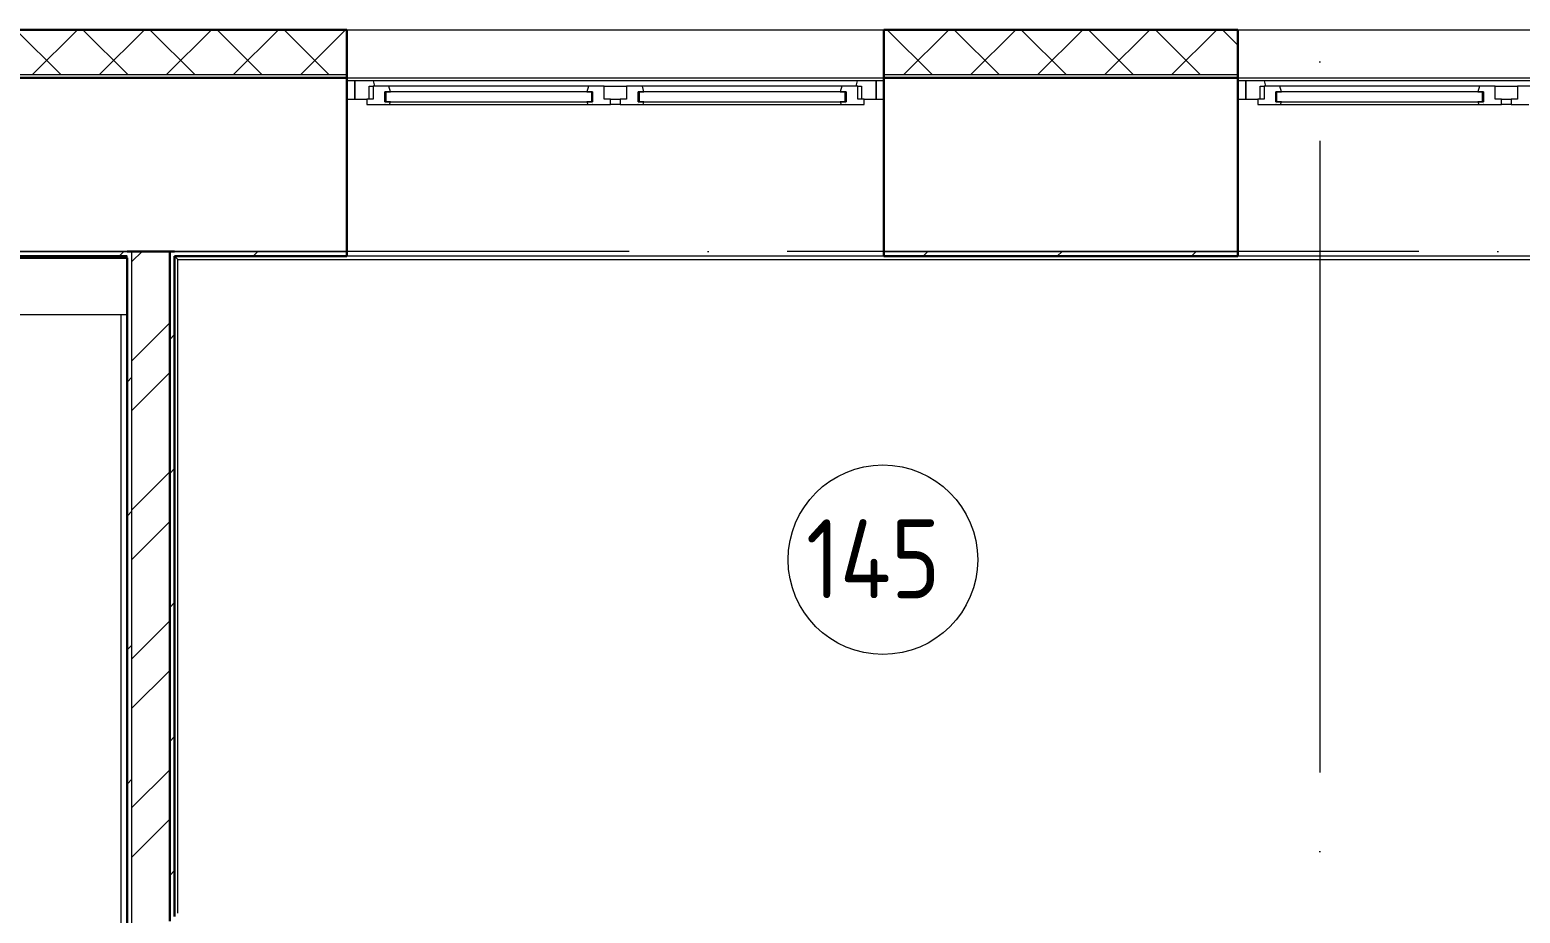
# Model space of a CAD drawing. Header units: millimetres. Extents: x -21010 to 105841, y -18351 to 135084.
# Drawn here: x 8029 to 12746, y 41380 to 44177 of the extents above; entities that cross this region are included whole.
import ezdxf

# ---------------------------------------------------------------- set-up
doc = ezdxf.new("R2010")
doc.units = ezdxf.units.MM
doc.linetypes.add('ADSK_Линия сетки', pattern=[2500, 2000, -250, 0, -250])
for name, color, linetype, lineweight in [('_ Окна', 7, 'Continuous', 9), ('Марки помещений', 7, 'Continuous', 9), ('Ограждение', 7, 'Continuous', 9), ('Окна', 7, 'Continuous', 9), ('Оси', 7, 'Continuous', 9), ('Стены внутренние', 7, 'Continuous', 18), ('Стены наружные', 7, 'Continuous', 18), ('Стены штриховка', 7, 'Continuous', 13)]:
    doc.layers.add(name, color=color, linetype=linetype, lineweight=lineweight)
doc.styles.add('GOST Common_3', font='GOST_Common.ttf', dxfattribs={"height": 3.5})

# ---------------------------------------------------------------- blocks, each defined once
blk = doc.blocks.new('1 этаж 21082025')
at = {"layer": '_ Окна'}
for p, q in [((14795, 540), (14770, 540)), ((14795, 482), (14795, 540)), ((16470, 540), (16445, 540)), ((16445, 540), (16445, 482)), ((17615, 540), (17590, 540)), ((17615, 482), (17615, 540)), ((14770, 482), (14795, 482)), ((14893, 506), (14890, 506)), ((14890, 506), (14890, 474)), ((14890, 474), (14893, 474)), ((15545, 506), (14893, 506)), ((14893, 506), (14893, 474)), ((14893, 474), (14893, 506)), ((14893, 474), (15545, 474)), ((15545, 474), (15545, 506)), ((15545, 506), (15545, 474)), ((15548, 506), (15545, 506)), ((15545, 474), (15548, 474)), ((15548, 474), (15548, 506)), ((15695, 506), (15692, 506)), ((15692, 506), (15692, 474)), ((15692, 474), (15695, 474)), ((16347, 506), (15695, 506)), ((15695, 506), (15695, 474)), ((15695, 474), (15695, 506)), ((15695, 474), (16347, 474)), ((16347, 474), (16347, 506)), ((16347, 506), (16347, 474)), ((16350, 506), (16347, 506)), ((16347, 474), (16350, 474)), ((16350, 474), (16350, 506)), ((16445, 482), (16470, 482)), ((17590, 482), (17615, 482)), ((17713, 506), (17710, 506)), ((17710, 506), (17710, 474)), ((17710, 474), (17713, 474)), ((18365, 506), (17713, 506)), ((17713, 506), (17713, 474)), ((17713, 474), (17713, 506)), ((17713, 474), (18365, 474)), ((18365, 474), (18365, 506)), ((18365, 506), (18365, 474)), ((18368, 506), (18365, 506)), ((18365, 474), (18368, 474)), ((18368, 474), (18368, 506))]:
    blk.add_line(p, q, dxfattribs=at)
at = {"layer": '_ Окна', "lineweight": 18}
for p, q in [((14854.4, 540), (14795, 540)), ((14795, 540), (14795, 482)), ((14841, 482), (14841, 523)), ((14841, 523), (14853, 523)), ((14853, 523), (14853, 482)), ((14903.4, 523), (14853, 523)), ((14859, 523), (14854.4, 540)), ((14908, 506), (14903.4, 523)), ((15534.6, 523), (15530, 506)), ((15585, 523), (15534.6, 523)), ((15585, 482), (15585, 523)), ((15655, 523), (15655, 482)), ((15705.4, 523), (15655, 523)), ((15710, 506), (15705.4, 523)), ((16336.6, 523), (16332, 506)), ((16387, 523), (16336.6, 523)), ((16385.6, 540), (16381, 523)), ((16445, 540), (16385.6, 540)), ((16387, 482), (16387, 523)), ((16387, 523), (16399, 523)), ((16399, 523), (16399, 482)), ((16445, 482), (16445, 540)), ((17674.4, 540), (17615, 540)), ((17615, 540), (17615, 482)), ((17661, 482), (17661, 523)), ((17661, 523), (17673, 523)), ((17673, 523), (17673, 482)), ((17723.4, 523), (17673, 523)), ((17679, 523), (17674.4, 540)), ((17728, 506), (17723.4, 523)), ((18354.6, 523), (18350, 506)), ((18405, 523), (18354.6, 523)), ((18405, 482), (18405, 523)), ((18475, 523), (18475, 482)), ((18525.4, 523), (18475, 523)), ((14795, 482), (14833, 482)), ((14853, 482), (14833, 482)), ((14833, 482), (14833, 465)), ((14890, 474), (14890, 506)), ((14890, 506), (14908, 506)), ((14908, 474), (14890, 474)), ((14905.6, 465), (14908, 474)), ((15530, 506), (15548, 506)), ((15548, 474), (15530, 474)), ((15530, 474), (15532.4, 465)), ((15548, 506), (15548, 474)), ((15605, 482), (15585, 482)), ((15605, 465), (15605, 482)), ((15655, 482), (15635, 482)), ((15635, 482), (15635, 465)), ((15692, 474), (15692, 506)), ((15692, 506), (15710, 506)), ((15710, 474), (15692, 474)), ((15707.6, 465), (15710, 474)), ((16332, 506), (16350, 506)), ((16350, 474), (16332, 474)), ((16332, 474), (16334.4, 465)), ((16350, 506), (16350, 474)), ((16407, 482), (16387, 482)), ((16407, 465), (16407, 482)), ((16407, 482), (16445, 482)), ((17615, 482), (17653, 482)), ((17673, 482), (17653, 482)), ((17653, 482), (17653, 465)), ((17710, 474), (17710, 506)), ((17710, 506), (17728, 506)), ((17728, 474), (17710, 474)), ((17725.6, 465), (17728, 474)), ((18350, 506), (18368, 506)), ((18368, 474), (18350, 474)), ((18350, 474), (18352.4, 465)), ((18368, 506), (18368, 474)), ((18425, 482), (18405, 482)), ((18425, 465), (18425, 482)), ((18475, 482), (18455, 482)), ((18455, 482), (18455, 465)), ((14833, 465), (14889, 465)), ((14889, 465), (14890, 466)), ((14890, 466), (14891, 465)), ((14891, 465), (14905.6, 465)), ((15532.4, 465), (15547, 465)), ((15547, 465), (15548, 466)), ((15548, 466), (15549, 465)), ((15549, 465), (15605, 465)), ((15635, 465), (15691, 465)), ((15691, 465), (15692, 466)), ((15692, 466), (15693, 465)), ((15693, 465), (15707.6, 465)), ((16334.4, 465), (16349, 465)), ((16349, 465), (16350, 466)), ((16350, 466), (16351, 465)), ((16351, 465), (16407, 465)), ((17653, 465), (17709, 465)), ((17709, 465), (17710, 466)), ((17710, 466), (17711, 465)), ((17711, 465), (17725.6, 465)), ((18352.4, 465), (18367, 465)), ((18367, 465), (18368, 466)), ((18368, 466), (18369, 465)), ((18369, 465), (18425, 465)), ((18455, 465), (18511, 465))]:
    blk.add_line(p, q, dxfattribs=at)
at = {"layer": 'Марки помещений'}
blk.add_circle((16466.9, -975.8), 300, dxfattribs=at)
at = {"layer": 'Ограждение'}
for p, q in [((14225, -15), (14235, -25)), ((14235, -25), (19365, -25)), ((14235, -2095), (14235, -25)), ((14075, -200), (5245, -200)), ((14055, -200), (14055, -4030))]:
    blk.add_line(p, q, dxfattribs=at)
at = {"layer": 'Окна'}
for p, q in [((16385.6, 540), (14854.4, 540)), ((15534.6, 523), (14903.4, 523)), ((15585, 523), (15655, 523)), ((16336.6, 523), (15705.4, 523)), ((19205.6, 540), (17674.4, 540)), ((18354.6, 523), (17723.4, 523)), ((18405, 523), (18475, 523)), ((15605, 482), (15635, 482)), ((18425, 482), (18455, 482)), ((14889, 465), (14891, 465)), ((14905.6, 465), (15532.4, 465)), ((15547, 465), (15549, 465)), ((15635, 465), (15605, 465)), ((15691, 465), (15693, 465)), ((15707.6, 465), (16334.4, 465)), ((16349, 465), (16351, 465)), ((17709, 465), (17711, 465)), ((17725.6, 465), (18352.4, 465)), ((18367, 465), (18369, 465)), ((18455, 465), (18425, 465))]:
    blk.add_line(p, q, dxfattribs=at)
at = {"layer": 'Оси', "linetype": 'ADSK_Линия сетки'}
for p, q in [((17850, 5350.6), (17850, -14846.4)), ((58165, 0), (-14072.3, 0))]:
    blk.add_line(p, q, dxfattribs=at)
at = {"layer": 'Стены внутренние', "lineweight": 30}
for p, q in [((14770, 702), (13680, 702)), ((14770, 560), (14770, 702)), ((17590, 702), (16470, 702)), ((16470, 702), (16470, 560)), ((17590, 560), (17590, 702)), ((14770, 550), (13680, 550)), ((14770, 0), (14770, 550)), ((17590, 550), (16470, 550)), ((16470, 550), (16470, 0)), ((17590, 0), (17590, 550)), ((14075, 0), (14090, 0))]:
    blk.add_line(p, q, dxfattribs=at)
at = {"layer": 'Стены внутренние', "linetype": 'Continuous', "lineweight": 9}
for p, q in [((13865, 560), (13725, 700)), ((13775.4, 560), (13915.4, 700)), ((14077.1, 560), (13937.1, 700)), ((13987.6, 560), (14127.6, 700)), ((14289.2, 560), (14149.2, 700)), ((14199.7, 560), (14339.7, 700)), ((14501.3, 560), (14361.3, 700)), ((14411.8, 560), (14551.8, 700)), ((14417.7, 700), (14416.5, 702)), ((14713.5, 560), (14573.5, 700)), ((14624, 560), (14764, 700)), ((16622.7, 560), (16482.7, 700)), ((16533.1, 560), (16673.1, 700)), ((16834.8, 560), (16694.8, 700)), ((16745.3, 560), (16885.3, 700)), ((17046.9, 560), (16906.9, 700)), ((16957.4, 560), (17097.4, 700)), ((17259.1, 560), (17119.1, 700)), ((17169.5, 560), (17309.5, 700)), ((17471.2, 560), (17331.2, 700)), ((17381.7, 560), (17521.7, 700)), ((17588, 655.3), (17543.3, 700))]:
    blk.add_line(p, q, dxfattribs=at)
at = {"layer": 'Стены внутренние'}
for p, q in [((14770, 702), (16470, 702)), ((17590, 702), (19290, 702)), ((14770, 550), (16470, 550)), ((17590, 550), (19290, 550)), ((13680, 0), (14075, 0)), ((14225, 0), (14770, 0)), ((16470, 0), (17590, 0))]:
    blk.add_line(p, q, dxfattribs=at)
at = {"layer": 'Стены наружные', "lineweight": 30}
for p, q in [((14770, 550), (14770, 560)), ((16470, 560), (16470, 550)), ((17590, 550), (17590, 560)), ((14090, 0), (14075, 0)), ((14075, -15), (5245, -15)), ((5245, -20), (14075, -20)), ((14075, -20), (14075, -4040)), ((14225, 0), (14090, 0)), ((14210, -2120), (14210, 0)), ((14225, -2105), (14225, -15)), ((14225, -15), (14770, -15)), ((14770, -15), (14770, 0)), ((16470, 0), (16470, -15)), ((16470, -15), (17590, -15)), ((17590, -15), (17590, 0))]:
    blk.add_line(p, q, dxfattribs=at)
at = {"layer": 'Стены наружные', "linetype": 'Continuous', "lineweight": 9}
for p, q in [((14049, -15), (14064, 0)), ((14090, -31.9), (14121.9, 0)), ((14473.2, -15), (14488.2, 0)), ((16594.5, -15), (16609.5, 0)), ((17018.8, -15), (17033.8, 0)), ((17443.1, -15), (17458.1, 0)), ((14090, -346.2), (14210, -226.2)), ((14210, -278.2), (14225, -263.2)), ((14075, -413.2), (14090, -398.2)), ((14090, -503.4), (14210, -383.4)), ((14090, -817.7), (14210, -697.7)), ((14210, -702.5), (14225, -687.5)), ((14075, -837.5), (14090, -822.5)), ((14090, -974.9), (14210, -854.9)), ((14210, -1126.7), (14225, -1111.7)), ((14090, -1289.2), (14210, -1169.2)), ((14075, -1261.7), (14090, -1246.7)), ((14090, -1446.3), (14210, -1326.3)), ((14210, -1551), (14225, -1536)), ((14090, -1760.6), (14210, -1640.6)), ((14075, -1686), (14090, -1671)), ((14090, -1917.8), (14210, -1797.8)), ((14210, -1975.3), (14225, -1960.3))]:
    blk.add_line(p, q, dxfattribs=at)
at = {"layer": 'Стены наружные'}
for p, q in [((16470, -15), (14770, -15)), ((19290, -15), (17590, -15))]:
    blk.add_line(p, q, dxfattribs=at)
at = {"layer": 'Стены штриховка'}
for p, q in [((14768, 700), (13682, 700)), ((14768, 700), (14768, 560)), ((17588, 700), (16472, 700)), ((16472, 560), (16472, 700)), ((17588, 700), (17588, 560)), ((13680, 560), (14770, 560)), ((16470, 560), (17590, 560)), ((14075, 0), (13680, 0)), ((14090, -4040), (14090, 0)), ((14075, -20), (14075, -15))]:
    blk.add_line(p, q, dxfattribs=at)
at = {"layer": 'Марки помещений', "style": 'GOST Common_3', "width": 0.9}
blk.add_text('145', height=250, dxfattribs=at).set_placement((16223.4, -1098))

msp = doc.modelspace()

# ---------------------------------------------------------------- block references
msp.add_blockref('1 этаж 21082025', (-5738, 43475))

doc.saveas('drawing.dxf')
